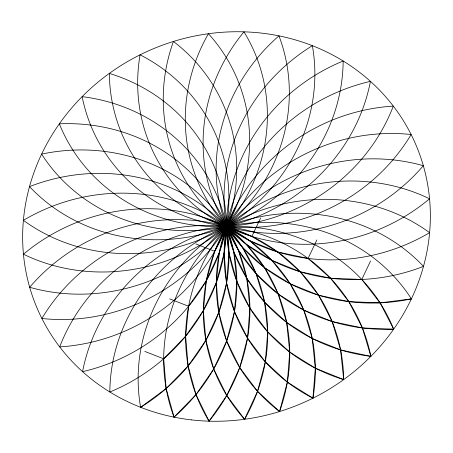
<?xml version="1.0" encoding="UTF-8"?>
<svg xmlns="http://www.w3.org/2000/svg" width="453" height="453" viewBox="0 0 453 453"><rect width="100%" height="100%" fill="white"/><g stroke="black" fill="none" stroke-linecap="round" stroke-linejoin="round"><path stroke-width="0.68" d="M235.266 208.046L214.716 251.319L206.341 280.628L203.357 310.605L205.843 340.345L213.725 368.94L226.772 395.52L244.575 419.28A182.31 169.858 -24.9 0 0 226.5 226.5A182.31 169.858 -24.9 0 1 208.425 33.72A182.31 169.858 -24.9 0 1 226.5 226.5L228.98 252.961L226.591 282.955L218.799 312.383L205.843 340.345L188.114 365.99L166.155 388.538L140.628 407.315A182.31 169.858 -24.9 0 0 226.5 226.5A182.31 169.858 -24.9 0 0 312.372 45.685A182.31 169.858 -24.9 0 0 226.5 226.5A182.31 169.858 -24.9 0 0 140.628 407.315M224.105 253.221L226.5 226.5A182.31 169.858 -24.9 0 1 243.957 31.835A182.31 169.858 -24.9 0 1 226.5 226.5A182.31 169.858 -24.9 0 1 209.043 421.165L195.996 394.586L188.114 365.99L185.628 336.251L188.612 306.273L206.341 280.628L219.297 252.666L226.5 226.5A182.31 169.858 -24.9 0 0 278.963 35.866A182.31 169.858 -24.9 0 0 226.5 226.5A182.31 169.858 -24.9 0 0 174.037 417.134L166.155 388.538L163.669 358.804L185.628 336.251L203.357 310.605L216.313 282.644L224.105 253.221L226.591 282.955L234.473 311.551L247.519 338.131L265.328 361.89L287.355 382.111L312.932 398.17L315.328 368.176L312.242 338.516L303.776 310.101L290.192 283.793L271.896 260.384L249.444 240.594L226.5 226.5A182.31 169.858 -24.9 0 0 59.332 123.822A182.31 169.858 -24.9 0 0 226.5 226.5A182.31 169.858 -24.9 0 1 393.668 329.178L380.078 302.87L361.783 279.461L330.52 278.227L300.248 271.8L271.896 260.384L246.313 244.326L226.5 226.5A182.31 169.858 -24.9 0 0 82.135 96.642A182.31 169.858 -24.9 0 0 226.5 226.5A182.31 169.858 -24.9 0 0 370.865 356.358L362.406 327.944L348.816 301.63L330.52 278.227L308.068 258.431L277.802 252.01L249.444 240.594M219.297 252.666L216.313 282.644L218.799 312.383L226.681 340.979L239.728 367.559L257.536 391.318L279.563 411.539L287.355 382.111L289.744 352.111L286.664 322.457L278.199 294.042L264.614 267.729L246.313 244.326M228.98 252.961L236.868 281.556L249.909 308.136L267.717 331.896L289.744 352.111L315.328 368.176L343.68 379.591L340.599 349.931L332.134 321.517L318.55 295.209L300.248 271.8L277.802 252.01L251.879 236.438L260.639 217.984M308.068 258.431L316.834 239.982M361.783 279.461L370.548 261.007M411.386 298.884L380.078 302.87L348.816 301.63L318.55 295.209L290.192 283.793L264.614 267.729L242.582 247.514L226.5 226.5A182.31 169.858 -24.9 0 0 109.32 73.409A182.31 169.858 -24.9 0 0 226.5 226.5A182.31 169.858 -24.9 0 0 343.68 379.591A182.31 169.858 -24.9 0 0 226.5 226.5A182.31 169.858 -24.9 0 0 140.068 54.83A182.31 169.858 -24.9 0 0 226.5 226.5A182.31 169.858 -24.9 0 0 312.932 398.17A182.31 169.858 -24.9 0 0 226.5 226.5A182.31 169.858 -24.9 0 1 173.437 41.461A182.31 169.858 -24.9 0 1 226.5 226.5A182.31 169.858 -24.9 0 0 279.563 411.539A182.31 169.858 -24.9 0 0 226.5 226.5A182.31 169.858 -24.9 0 0 343.17 61.002A182.31 169.858 -24.9 0 0 226.5 226.5A182.31 169.858 -24.9 0 0 109.83 391.998A182.31 169.858 -24.9 0 0 226.5 226.5A182.31 169.858 -24.9 0 1 370.429 81.347A182.31 169.858 -24.9 0 1 226.5 226.5A182.31 169.858 -24.9 0 0 82.571 371.653A182.31 169.858 -24.9 0 0 226.5 226.5A182.31 169.858 -24.9 0 1 393.312 106.104A182.31 169.858 -24.9 0 1 226.5 226.5A182.31 169.858 -24.9 0 0 59.688 346.896A182.31 169.858 -24.9 0 0 226.5 226.5A182.31 169.858 -24.9 0 1 411.126 134.513A182.31 169.858 -24.9 0 1 226.5 226.5A182.31 169.858 -24.9 0 1 41.874 318.487A182.31 169.858 -24.9 0 1 226.5 226.5A182.31 169.858 -24.9 0 0 423.329 165.724A182.31 169.858 -24.9 0 0 226.5 226.5A182.31 169.858 -24.9 0 0 29.672 287.276A182.31 169.858 -24.9 0 0 226.5 226.5A182.31 169.858 -24.9 0 1 429.552 198.776A182.31 169.858 -24.9 0 1 226.5 226.5A182.31 169.858 -24.9 0 0 23.448 254.224A182.31 169.858 -24.9 0 0 226.5 226.5A182.31 169.858 -24.9 0 1 429.603 232.672A182.31 169.858 -24.9 0 1 226.5 226.5A182.31 169.858 -24.9 0 0 23.397 220.328A182.31 169.858 -24.9 0 0 226.5 226.5A182.31 169.858 -24.9 0 1 423.487 266.381A182.31 169.858 -24.9 0 1 226.5 226.5A182.31 169.858 -24.9 0 1 29.513 186.619A182.31 169.858 -24.9 0 1 226.5 226.5A182.31 169.858 -24.9 0 0 411.386 298.884A182.31 169.858 -24.9 0 0 226.5 226.5A182.31 169.858 -24.9 0 0 41.614 154.116A182.31 169.858 -24.9 0 0 226.5 226.5A182.31 169.858 -24.9 0 0 393.668 329.178L362.406 327.944L332.134 321.517L303.776 310.101L278.199 294.042L256.171 273.822L238.363 250.062L226.5 226.5A182.31 169.858 -24.9 0 1 174.037 417.134L195.996 394.586L213.725 368.94L226.681 340.979L234.473 311.551L236.868 281.556L233.782 251.896L226.5 226.5A182.31 169.858 -24.9 0 1 370.865 356.358L340.599 349.931L312.242 338.516L286.664 322.457L264.631 302.242L246.828 278.476L233.782 251.896M207.633 219.11L251.879 236.438M195.843 243.929L214.716 251.319M169.745 298.884L188.612 306.273M144.796 351.415L163.669 358.804M242.582 247.514L256.171 273.822L264.631 302.242L267.717 331.896L265.328 361.89L257.536 391.318L244.575 419.28A182.31 169.858 -24.9 0 1 226.5 226.5A182.31 169.858 -24.9 0 0 209.043 421.165L226.772 395.52L239.728 367.559L247.519 338.131L249.909 308.136L246.828 278.476L238.363 250.062M191.409 419.886A206.279 192.191 -24.9 0 0 417.955 149.83A206.279 192.191 -24.9 0 0 70.141 109.785A206.279 192.191 -24.9 0 0 191.409 419.886"/></g></svg>
